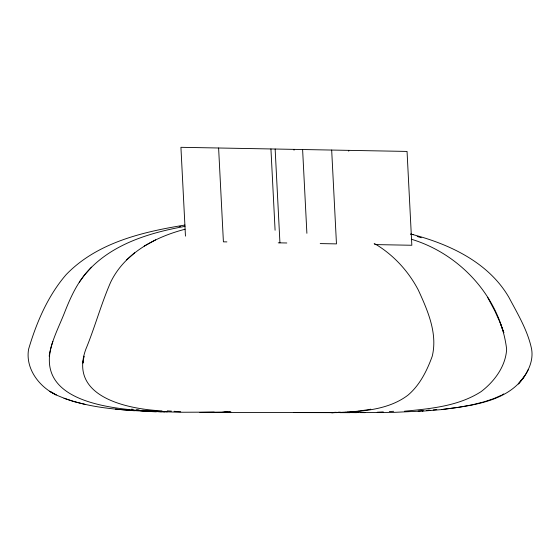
<?xml version="1.0" encoding="UTF-8"?>
<svg xmlns="http://www.w3.org/2000/svg" width="560" height="560" viewBox="0 0 560 560"><rect width="100%" height="100%" fill="white"/><g stroke="black" fill="none" stroke-linecap="round" stroke-linejoin="round"><path stroke-width="0.84" d="M49.175 356.244C51.534 340.151 59.577 325.682 65.317 310.653C70.371 297.955 76.132 285.369 84.77 274.659C109.291 244.853 148.379 232.932 185.003 226.352M52.871 341.432C29.974 406.868 124.313 410.116 164.619 411.901M441.77 409.584C472.815 405.391 512.946 401.618 528.318 369.53M524.293 376.502L518.343 383.971C526.82 374.57 533.82 362.243 531.615 349.146C527.758 330.519 517.692 313.964 508.9 297.339C488.81 262.787 450.415 244.545 413.175 234.675L410.739 234.101M79.275 282.205L84.777 274.659L91.483 267.155M185.003 229.264C155.043 237.006 124.572 253.246 110.642 282.247C101.101 304.052 94.941 327.18 85.848 349.195C68.173 397.257 128.107 409.185 162.015 410.879M126.637 259.854L134.603 252.777M502.313 394.737L503.72 393.918M144.214 246.064L155.659 239.834M501.613 395.143L493.71 398.629L484.799 401.604M483.987 401.877L472.22 404.817L458.171 407.393L441.623 409.528M368.935 409.556L370.741 409.171M184.954 225.05C142.597 231.875 97.006 242.606 66.157 274.624C47.852 295.834 36.463 322.546 28.602 349.181C25.214 368.522 39.193 386.911 56.063 394.87C87.395 408.926 122.563 409.955 156.296 411.852M179.214 226.569L180.6 226.338M358.092 411.18L369.04 409.556M426.573 410.445L429.023 410.186M404.439 411.229C430.626 408.695 458.486 406.21 481.159 391.594C494.403 381.465 505.736 366.289 506.639 349.16C500.409 297.829 460.593 254.1 411.474 239.26M423.304 410.76L417.613 411.236L422.877 410.788M345.632 412.23L358.183 411.18M426.629 410.473L430.017 410.186M433.3 409.906L436.779 409.612M422.338 411.159L441.854 409.577M347.382 412.23C368.256 410.837 390.67 408.261 407.869 395.234C419.804 385.217 427.014 370.615 432.243 356.223C437.787 333.389 427.651 310.394 418.292 290.01C408.24 270.809 392.938 254.303 374.171 243.383M416.801 411.299L393.666 412.377L360.493 412.587M377.223 412.244L383.278 411.894M389.333 411.544L393.652 411.299M230.916 411.943L199.892 412.412M230.258 411.887L222.796 412.181M327.313 412.426L293.972 412.44M345.709 412.23L331.415 412.643L333.228 412.65L332.752 412.65L228.326 412.475M332.801 412.643L347.921 412.237M214.221 412.118L178.927 412.258L153.741 411.355M227.633 411.922L224.826 411.943M337.127 412.391L334.677 412.293M325.248 412.517L330.134 412.524M336.679 412.531L338.59 412.531M340.76 412.538L352.464 412.559M211.239 412.433L224.525 412.461M333.263 412.524L337.176 412.65M339.941 412.657L349.993 412.671M331.562 412.643L335.174 412.65M337.267 412.384L365.106 412.643M358.491 412.566L350.476 412.447M334.733 412.391L356.58 412.664M226.891 241.899L223.405 241.836L218.61 148.001M278.25 242.83L286.804 242.984M320.222 243.593L336.469 243.887L331.674 150.052M374.598 244.58L411.838 245.259L407.05 151.424L180.929 147.315L185.458 236.124M320.397 412.447L333.228 412.65M338.464 412.181L340.466 412.23M140.392 410.746L147.371 411.11M151.732 411.341L161.329 411.838M148.484 410.809L167.307 411.845M167.293 410.872L171.486 411.138M174.006 411.299L180.712 411.733M115.514 409.122L134.463 410.767M131.411 409.164L133.126 409.332M136.535 409.661L139.104 409.906M142.506 410.235L145.075 410.48M410.62 234.08L413.175 234.675M85.344 404.439L73.682 401.52L63.994 398.314M417.179 236.446L421.253 237.734M487.627 297.325L494.809 310.87L500.115 322.616L503.804 332.689L500.115 322.616M348.705 150.36L348.747 151.2M302.61 149.527L306.887 233.303M293.986 149.366L294.028 150.206M275.142 149.023L279.937 242.858M270.935 148.946L275.086 230.216M148.134 410.963A479.857 479.85 -90 0 1 145.691 410.767M83.923 356.258L82.957 362.943L83.923 356.258M56.091 394.877L49.7 391.265L56.063 394.87"/></g></svg>
